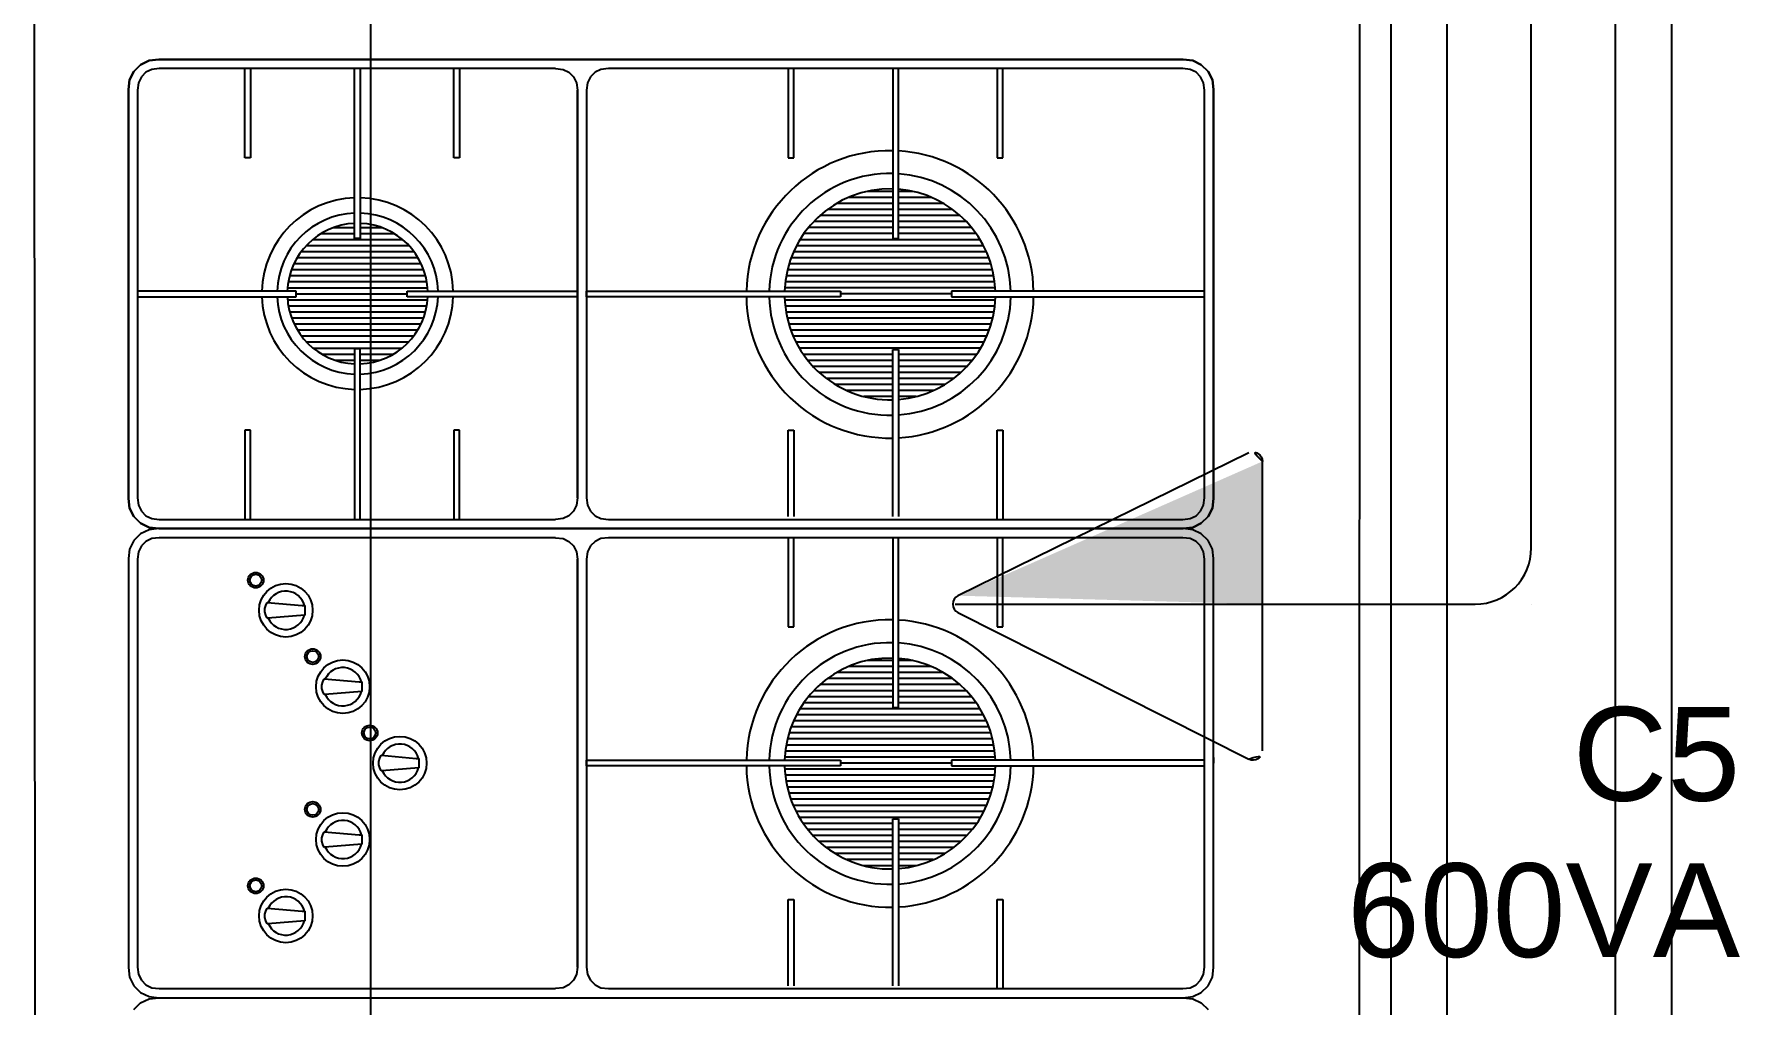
# Model space of a CAD drawing. Header units: millimetres. Extents: x 919107448 to 1838457809, y 576475876 to 1049404419.
# Drawn here: x 919229733.2 to 919229824.2, y 576496809.2 to 576496861 of the extents above; entities that cross this region are included whole.
import ezdxf

# ---------------------------------------------------------------- set-up
doc = ezdxf.new("R2010")
doc.units = ezdxf.units.MM
for name, color, linetype in [('Arquitetura', 253, 'Continuous'), ('ENE-CIRCUITOS', 2, 'Continuous'), ('ENE-ELETRO_EMBUTIDO', 4, 'Continuous'), ('ENE-TOMADAS', 3, 'Continuous')]:
    doc.layers.add(name, color=color, linetype=linetype)
doc.styles.get("Standard").update_dxf_attribs({"font": 'arial.ttf'})

# ---------------------------------------------------------------- blocks, each defined once
blk = doc.blocks.new('forno')
at = {"layer": 'Arquitetura'}
for p, q in [((919229652.68775, 576496829.17657), (919229655.05779, 576496829.17815)), ((919229654.12922, 576496829.12566, -0.029), (919229654.13275, 576496829.12208, -0.029)), ((919229654.13275, 576496829.12208, -0.029), (919229654.13494, 576496829.11755, -0.029)), ((919229654.13831, 576496829.12208, -0.029), (919229654.13612, 576496829.11755, -0.029)), ((919229654.13831, 576496829.12208, -0.029), (919229654.13612, 576496829.11755, -0.029)), ((919229654.14184, 576496829.12566, -0.029), (919229654.13831, 576496829.12208, -0.029)), ((919229654.14184, 576496829.12566, -0.029), (919229654.13831, 576496829.12208, -0.029)), ((919229654.14634, 576496829.1279, -0.029), (919229654.14184, 576496829.12566, -0.029)), ((919229654.14634, 576496829.1279, -0.029), (919229654.14184, 576496829.12566, -0.029)), ((919229654.14469, 576496829.12172, -0.029), (919229654.14228, 576496829.11927, -0.029)), ((919229654.14469, 576496829.12172, -0.029), (919229654.14228, 576496829.11927, -0.029)), ((919229654.14776, 576496829.12325, -0.029), (919229654.14469, 576496829.12172, -0.029)), ((919229654.14776, 576496829.12325, -0.029), (919229654.14469, 576496829.12172, -0.029)), ((919229654.15132, 576496829.12856, -0.029), (919229654.14634, 576496829.1279, -0.029)), ((919229654.15132, 576496829.12856, -0.029), (919229654.14634, 576496829.1279, -0.029)), ((919229654.15164, 576496829.12376, -0.029), (919229654.14776, 576496829.12325, -0.029)), ((919229654.15164, 576496829.12376, -0.029), (919229654.14776, 576496829.12325, -0.029)), ((919229654.36655, 576496829.12856, -0.029), (919229654.15132, 576496829.12856, -0.029)), ((919229654.36655, 576496829.12856, -0.029), (919229654.15132, 576496829.12856, -0.029)), ((919229654.36624, 576496829.12376, -0.029), (919229654.15164, 576496829.12376, -0.029)), ((919229654.36624, 576496829.12376, -0.029), (919229654.15164, 576496829.12376, -0.029)), ((919229654.37012, 576496829.12325, -0.029), (919229654.36624, 576496829.12376, -0.029)), ((919229654.37012, 576496829.12325, -0.029), (919229654.36624, 576496829.12376, -0.029)), ((919229654.37154, 576496829.1279, -0.029), (919229654.36655, 576496829.12856, -0.029)), ((919229654.37154, 576496829.1279, -0.029), (919229654.36655, 576496829.12856, -0.029)), ((919229654.37319, 576496829.12172, -0.029), (919229654.37012, 576496829.12325, -0.029)), ((919229654.37319, 576496829.12172, -0.029), (919229654.37012, 576496829.12325, -0.029)), ((919229654.37604, 576496829.12566, -0.029), (919229654.37154, 576496829.1279, -0.029)), ((919229654.37604, 576496829.12566, -0.029), (919229654.37154, 576496829.1279, -0.029)), ((919229654.3756, 576496829.11927, -0.029), (919229654.37319, 576496829.12172, -0.029)), ((919229654.3756, 576496829.11927, -0.029), (919229654.37319, 576496829.12172, -0.029)), ((919229654.37957, 576496829.12208, -0.029), (919229654.37604, 576496829.12566, -0.029)), ((919229654.37957, 576496829.12208, -0.029), (919229654.37604, 576496829.12566, -0.029)), ((919229654.38176, 576496829.11755, -0.029), (919229654.37957, 576496829.12208, -0.029)), ((919229654.38176, 576496829.11755, -0.029), (919229654.37957, 576496829.12208, -0.029)), ((919229654.38294, 576496829.11755, -0.029), (919229654.38513, 576496829.12208, -0.029)), ((919229654.38513, 576496829.12208, -0.029), (919229654.38294, 576496829.11755, -0.029)), ((919229654.38513, 576496829.12208, -0.029), (919229654.38866, 576496829.12566, -0.029)), ((919229654.38866, 576496829.12566, -0.029), (919229654.38513, 576496829.12208, -0.029)), ((919229654.38866, 576496829.12566, -0.029), (919229654.39316, 576496829.1279, -0.029)), ((919229654.39316, 576496829.1279, -0.029), (919229654.38866, 576496829.12566, -0.029)), ((919229654.39152, 576496829.12172, -0.029), (919229654.38911, 576496829.11927, -0.029)), ((919229654.39152, 576496829.12172, -0.029), (919229654.38911, 576496829.11927, -0.029)), ((919229654.39459, 576496829.12325, -0.029), (919229654.39152, 576496829.12172, -0.029)), ((919229654.39459, 576496829.12325, -0.029), (919229654.39152, 576496829.12172, -0.029)), ((919229654.39316, 576496829.1279, -0.029), (919229654.39815, 576496829.12856, -0.029)), ((919229654.39815, 576496829.12856, -0.029), (919229654.39316, 576496829.1279, -0.029)), ((919229654.39847, 576496829.12376, -0.029), (919229654.39459, 576496829.12325, -0.029)), ((919229654.39847, 576496829.12376, -0.029), (919229654.39459, 576496829.12325, -0.029)), ((919229654.39815, 576496829.12856, -0.029), (919229654.61338, 576496829.12856, -0.029)), ((919229654.61338, 576496829.12856, -0.029), (919229654.39815, 576496829.12856, -0.029)), ((919229654.61307, 576496829.12376, -0.029), (919229654.39847, 576496829.12376, -0.029)), ((919229654.61307, 576496829.12376, -0.029), (919229654.39847, 576496829.12376, -0.029)), ((919229654.50427, 576496829.12376, -0.022), (919229654.50427, 576496829.04032, -0.022)), ((919229654.50727, 576496829.04032, -0.022), (919229654.50727, 576496829.12376, -0.022)), ((919229654.61695, 576496829.12325, -0.029), (919229654.61307, 576496829.12376, -0.029)), ((919229654.61695, 576496829.12325, -0.029), (919229654.61307, 576496829.12376, -0.029)), ((919229654.61338, 576496829.12856, -0.029), (919229654.61837, 576496829.1279, -0.029)), ((919229654.61837, 576496829.1279, -0.029), (919229654.61338, 576496829.12856, -0.029)), ((919229654.62002, 576496829.12172, -0.029), (919229654.61695, 576496829.12325, -0.029)), ((919229654.62002, 576496829.12172, -0.029), (919229654.61695, 576496829.12325, -0.029)), ((919229654.61837, 576496829.1279, -0.029), (919229654.62287, 576496829.12566, -0.029)), ((919229654.62287, 576496829.12566, -0.029), (919229654.61837, 576496829.1279, -0.029)), ((919229654.62243, 576496829.11927, -0.029), (919229654.62002, 576496829.12172, -0.029)), ((919229654.62243, 576496829.11927, -0.029), (919229654.62002, 576496829.12172, -0.029)), ((919229654.62287, 576496829.12566, -0.029), (919229654.6264, 576496829.12208, -0.029)), ((919229654.6264, 576496829.12208, -0.029), (919229654.62287, 576496829.12566, -0.029)), ((919229654.6264, 576496829.12208, -0.029), (919229654.62859, 576496829.11755, -0.029)), ((919229654.62859, 576496829.11755, -0.029), (919229654.6264, 576496829.12208, -0.029)), ((919229654.13494, 576496829.11755, -0.029), (919229654.13552, 576496829.11256, -0.029)), ((919229654.13612, 576496829.11755, -0.029), (919229654.13552, 576496829.11256, -0.029)), ((919229654.13612, 576496829.11755, -0.029), (919229654.13552, 576496829.11256, -0.029)), ((919229654.13552, 576496829.11256, -0.029), (919229654.13552, 576496828.57336, -0.029)), ((919229654.13552, 576496829.11256, -0.029), (919229654.13552, 576496828.57336, -0.029)), ((919229654.13552, 576496829.11256, -0.029), (919229654.13552, 576496828.57336, -0.029)), ((919229654.14079, 576496829.11618, -0.029), (919229654.14033, 576496829.11228, -0.029)), ((919229654.14079, 576496829.11618, -0.029), (919229654.14033, 576496829.11228, -0.029)), ((919229654.14033, 576496829.11228, -0.029), (919229654.14033, 576496828.90369, -0.029)), ((919229654.14033, 576496829.11228, -0.029), (919229654.14033, 576496828.90369, -0.029)), ((919229654.14228, 576496829.11927, -0.029), (919229654.14079, 576496829.11618, -0.029)), ((919229654.14228, 576496829.11927, -0.029), (919229654.14079, 576496829.11618, -0.029)), ((919229654.37709, 576496829.11618, -0.029), (919229654.3756, 576496829.11927, -0.029)), ((919229654.37709, 576496829.11618, -0.029), (919229654.3756, 576496829.11927, -0.029)), ((919229654.37755, 576496829.11228, -0.029), (919229654.37709, 576496829.11618, -0.029)), ((919229654.37755, 576496829.11228, -0.029), (919229654.37709, 576496829.11618, -0.029)), ((919229654.37755, 576496828.90369, -0.029), (919229654.37755, 576496829.11228, -0.029)), ((919229654.37755, 576496828.90369, -0.029), (919229654.37755, 576496829.11228, -0.029)), ((919229654.38235, 576496829.11256, -0.029), (919229654.38176, 576496829.11755, -0.029)), ((919229654.38235, 576496829.11256, -0.029), (919229654.38176, 576496829.11755, -0.029)), ((919229654.38235, 576496829.11256, -0.029), (919229654.38294, 576496829.11755, -0.029)), ((919229654.38294, 576496829.11755, -0.029), (919229654.38235, 576496829.11256, -0.029)), ((919229654.38235, 576496828.57336, -0.029), (919229654.38235, 576496829.11256, -0.029)), ((919229654.38235, 576496828.57336, -0.029), (919229654.38235, 576496829.11256, -0.029)), ((919229654.38235, 576496829.11256, -0.029), (919229654.38235, 576496828.57336, -0.029)), ((919229654.38235, 576496828.57336, -0.029), (919229654.38235, 576496829.11256, -0.029)), ((919229654.38762, 576496829.11618, -0.029), (919229654.38715, 576496829.11228, -0.029)), ((919229654.38762, 576496829.11618, -0.029), (919229654.38715, 576496829.11228, -0.029)), ((919229654.38715, 576496829.11228, -0.029), (919229654.38715, 576496828.90369, -0.029)), ((919229654.38715, 576496829.11228, -0.029), (919229654.38715, 576496828.90369, -0.029)), ((919229654.38911, 576496829.11927, -0.029), (919229654.38762, 576496829.11618, -0.029)), ((919229654.38911, 576496829.11927, -0.029), (919229654.38762, 576496829.11618, -0.029)), ((919229654.62392, 576496829.11618, -0.029), (919229654.62243, 576496829.11927, -0.029)), ((919229654.62392, 576496829.11618, -0.029), (919229654.62243, 576496829.11927, -0.029)), ((919229654.62438, 576496829.11228, -0.029), (919229654.62392, 576496829.11618, -0.029)), ((919229654.62438, 576496829.11228, -0.029), (919229654.62392, 576496829.11618, -0.029)), ((919229654.62438, 576496828.90369, -0.029), (919229654.62438, 576496829.11228, -0.029)), ((919229654.62438, 576496828.90369, -0.029), (919229654.62438, 576496829.11228, -0.029)), ((919229654.62859, 576496829.11755, -0.029), (919229654.62918, 576496829.11256, -0.029)), ((919229654.62918, 576496829.11256, -0.029), (919229654.62859, 576496829.11755, -0.029)), ((919229654.62918, 576496829.11256, -0.029), (919229654.62918, 576496828.57336, -0.029)), ((919229654.62918, 576496828.57336, -0.029), (919229654.62918, 576496829.11256, -0.029)), ((919229654.43407, 576496829.06733), (919229654.38715, 576496829.06733)), ((919229654.43407, 576496829.06433), (919229654.43407, 576496829.06733)), ((919229654.57749, 576496829.06433), (919229654.57749, 576496829.06733)), ((919229654.57749, 576496829.06733), (919229654.62438, 576496829.06733)), ((919229654.38715, 576496829.06433), (919229654.43407, 576496829.06433)), ((919229654.62438, 576496829.06433), (919229654.57749, 576496829.06433)), ((919229654.17442, 576496829.05551, -0.01196), (919229654.17598, 576496829.05626, -0.01196)), ((919229654.17445, 576496829.05518, -0.01196), (919229654.17442, 576496829.05551, -0.01196)), ((919229654.17604, 576496829.03571, -0.01196), (919229654.17445, 576496829.05518, -0.01196)), ((919229654.17598, 576496829.05626, -0.01196), (919229654.17767, 576496829.05665, -0.01196)), ((919229654.17767, 576496829.05665, -0.01196), (919229654.1794, 576496829.05665, -0.01196)), ((919229654.1794, 576496829.05665, -0.01196), (919229654.18109, 576496829.05626, -0.01196)), ((919229654.18266, 576496829.05551, -0.01196), (919229654.18104, 576496829.03702, -0.01196)), ((919229654.18109, 576496829.05626, -0.01196), (919229654.18266, 576496829.05551, -0.01196)), ((919229654.33523, 576496829.05551, -0.01196), (919229654.33679, 576496829.05626, -0.01196)), ((919229654.33526, 576496829.05518, -0.01196), (919229654.33523, 576496829.05551, -0.01196)), ((919229654.33685, 576496829.03571, -0.01196), (919229654.33526, 576496829.05518, -0.01196)), ((919229654.33679, 576496829.05626, -0.01196), (919229654.33848, 576496829.05665, -0.01196)), ((919229654.33848, 576496829.05665, -0.01196), (919229654.34021, 576496829.05665, -0.01196)), ((919229654.34021, 576496829.05665, -0.01196), (919229654.3419, 576496829.05626, -0.01196)), ((919229654.34347, 576496829.05551, -0.01196), (919229654.34185, 576496829.03702, -0.01196)), ((919229654.3419, 576496829.05626, -0.01196), (919229654.34347, 576496829.05551, -0.01196)), ((919229654.50427, 576496829.04032, -0.022), (919229654.50727, 576496829.04032, -0.022)), ((919229654.17604, 576496829.03561, -0.01196), (919229654.17604, 576496829.03571, -0.01196)), ((919229654.18104, 576496829.03561, -0.01196), (919229654.17604, 576496829.03561, -0.01196)), ((919229654.18104, 576496829.03702, -0.01196), (919229654.18104, 576496829.03561, -0.01196)), ((919229654.33685, 576496829.03561, -0.01196), (919229654.33685, 576496829.03571, -0.01196)), ((919229654.34185, 576496829.03561, -0.01196), (919229654.33685, 576496829.03561, -0.01196)), ((919229654.34185, 576496829.03702, -0.01196), (919229654.34185, 576496829.03561, -0.01196)), ((919229654.21462, 576496829.02551, -0.01196), (919229654.21618, 576496829.02627, -0.01196)), ((919229654.21465, 576496829.02518, -0.01196), (919229654.21462, 576496829.02551, -0.01196)), ((919229654.21624, 576496829.00572, -0.01196), (919229654.21465, 576496829.02518, -0.01196)), ((919229654.21618, 576496829.02627, -0.01196), (919229654.21787, 576496829.02665, -0.01196)), ((919229654.21787, 576496829.02665, -0.01196), (919229654.2196, 576496829.02665, -0.01196)), ((919229654.2196, 576496829.02665, -0.01196), (919229654.22129, 576496829.02627, -0.01196)), ((919229654.22286, 576496829.02551, -0.01196), (919229654.22124, 576496829.00703, -0.01196)), ((919229654.22129, 576496829.02627, -0.01196), (919229654.22286, 576496829.02551, -0.01196)), ((919229654.29503, 576496829.02551, -0.01196), (919229654.29659, 576496829.02627, -0.01196)), ((919229654.29506, 576496829.02518, -0.01196), (919229654.29503, 576496829.02551, -0.01196)), ((919229654.29665, 576496829.00572, -0.01196), (919229654.29506, 576496829.02518, -0.01196)), ((919229654.29659, 576496829.02627, -0.01196), (919229654.29828, 576496829.02665, -0.01196)), ((919229654.29828, 576496829.02665, -0.01196), (919229654.30001, 576496829.02665, -0.01196)), ((919229654.30001, 576496829.02665, -0.01196), (919229654.3017, 576496829.02627, -0.01196)), ((919229654.30327, 576496829.02551, -0.01196), (919229654.30165, 576496829.00703, -0.01196)), ((919229654.3017, 576496829.02627, -0.01196), (919229654.30327, 576496829.02551, -0.01196)), ((919229654.21624, 576496829.00561, -0.01196), (919229654.21624, 576496829.00572, -0.01196)), ((919229654.22124, 576496829.00561, -0.01196), (919229654.21624, 576496829.00561, -0.01196)), ((919229654.22124, 576496829.00703, -0.01196), (919229654.22124, 576496829.00561, -0.01196)), ((919229654.29665, 576496829.00561, -0.01196), (919229654.29665, 576496829.00572, -0.01196)), ((919229654.30165, 576496829.00561, -0.01196), (919229654.29665, 576496829.00561, -0.01196)), ((919229654.30165, 576496829.00703, -0.01196), (919229654.30165, 576496829.00561, -0.01196)), ((919229654.47693, 576496829.00948, -0.011), (919229654.38755, 576496829.00948, -0.011)), ((919229654.38755, 576496829.00648, -0.011), (919229654.47693, 576496829.00648, -0.011)), ((919229654.47693, 576496829.00648, -0.011), (919229654.47693, 576496829.00948, -0.011)), ((919229654.53501, 576496829.00648, -0.011), (919229654.53501, 576496829.00948, -0.011)), ((919229654.53501, 576496829.00948, -0.011), (919229654.62438, 576496829.00948, -0.011)), ((919229654.62438, 576496829.00648, -0.011), (919229654.53501, 576496829.00648, -0.011)), ((919229654.25482, 576496828.99551, -0.01196), (919229654.25638, 576496828.99626, -0.01196)), ((919229654.25486, 576496828.99519, -0.01196), (919229654.25482, 576496828.99551, -0.01196)), ((919229654.25644, 576496828.97571, -0.01196), (919229654.25486, 576496828.99519, -0.01196)), ((919229654.25638, 576496828.99626, -0.01196), (919229654.25807, 576496828.99665, -0.01196)), ((919229654.25807, 576496828.99665, -0.01196), (919229654.2598, 576496828.99665, -0.01196)), ((919229654.2598, 576496828.99665, -0.01196), (919229654.26149, 576496828.99626, -0.01196)), ((919229654.26306, 576496828.99551, -0.01196), (919229654.26145, 576496828.97703, -0.01196)), ((919229654.26149, 576496828.99626, -0.01196), (919229654.26306, 576496828.99551, -0.01196)), ((919229654.26145, 576496828.97703, -0.01196), (919229654.26145, 576496828.97562, -0.01196)), ((919229654.50427, 576496828.98183), (919229654.50727, 576496828.98183)), ((919229654.50427, 576496828.89221), (919229654.50427, 576496828.98183)), ((919229654.50727, 576496828.98183), (919229654.50727, 576496828.89221)), ((919229654.25644, 576496828.97562, -0.01196), (919229654.25644, 576496828.97571, -0.01196)), ((919229654.26145, 576496828.97562, -0.01196), (919229654.25644, 576496828.97562, -0.01196)), ((919229654.43407, 576496828.95733), (919229654.38715, 576496828.95733)), ((919229654.38715, 576496828.95433), (919229654.43407, 576496828.95433)), ((919229654.43407, 576496828.95433), (919229654.43407, 576496828.95733)), ((919229654.57749, 576496828.95433), (919229654.57749, 576496828.95733)), ((919229654.57749, 576496828.95733), (919229654.62438, 576496828.95733)), ((919229654.62438, 576496828.95433), (919229654.57749, 576496828.95433)), ((919229654.14079, 576496828.89978, -0.029), (919229654.14033, 576496828.90369, -0.029)), ((919229654.14228, 576496828.89669, -0.029), (919229654.14079, 576496828.89978, -0.029)), ((919229654.14469, 576496828.89425, -0.029), (919229654.14228, 576496828.89669, -0.029)), ((919229654.3756, 576496828.89669, -0.029), (919229654.37319, 576496828.89425, -0.029)), ((919229654.37709, 576496828.89978, -0.029), (919229654.3756, 576496828.89669, -0.029)), ((919229654.37755, 576496828.90369, -0.029), (919229654.37709, 576496828.89978, -0.029)), ((919229654.38762, 576496828.89978, -0.029), (919229654.38715, 576496828.90369, -0.029)), ((919229654.38911, 576496828.89669, -0.029), (919229654.38762, 576496828.89978, -0.029)), ((919229654.39152, 576496828.89425, -0.029), (919229654.38911, 576496828.89669, -0.029)), ((919229654.62243, 576496828.89669, -0.029), (919229654.62002, 576496828.89425, -0.029)), ((919229654.62392, 576496828.89978, -0.029), (919229654.62243, 576496828.89669, -0.029)), ((919229654.62438, 576496828.90369, -0.029), (919229654.62392, 576496828.89978, -0.029)), ((919229654.14776, 576496828.89272, -0.029), (919229654.14469, 576496828.89425, -0.029)), ((919229654.14776, 576496828.8869, -0.029), (919229654.14469, 576496828.88537, -0.029)), ((919229654.15164, 576496828.89221, -0.029), (919229654.14776, 576496828.89272, -0.029)), ((919229654.15164, 576496828.88741, -0.029), (919229654.14776, 576496828.8869, -0.029)), ((919229654.15164, 576496828.89221, -0.029), (919229654.36624, 576496828.89221, -0.029)), ((919229654.36624, 576496828.89221, -0.029), (919229654.15164, 576496828.89221, -0.029)), ((919229654.36624, 576496828.88741, -0.029), (919229654.15164, 576496828.88741, -0.029)), ((919229654.36624, 576496828.88741, -0.029), (919229654.15164, 576496828.88741, -0.029)), ((919229654.25744, 576496828.75378), (919229654.25744, 576496828.88741)), ((919229654.25744, 576496828.88741), (919229654.26044, 576496828.88741)), ((919229654.26044, 576496828.88741), (919229654.26044, 576496828.75378)), ((919229654.37012, 576496828.89272, -0.029), (919229654.36624, 576496828.89221, -0.029)), ((919229654.37012, 576496828.8869, -0.029), (919229654.36624, 576496828.88741, -0.029)), ((919229654.37319, 576496828.89425, -0.029), (919229654.37012, 576496828.89272, -0.029)), ((919229654.37319, 576496828.88537, -0.029), (919229654.37012, 576496828.8869, -0.029)), ((919229654.39459, 576496828.89272, -0.029), (919229654.39152, 576496828.89425, -0.029)), ((919229654.39459, 576496828.8869, -0.029), (919229654.39152, 576496828.88537, -0.029)), ((919229654.39847, 576496828.89221, -0.029), (919229654.39459, 576496828.89272, -0.029)), ((919229654.39847, 576496828.88741, -0.029), (919229654.39459, 576496828.8869, -0.029)), ((919229654.39847, 576496828.89221, -0.029), (919229654.61307, 576496828.89221, -0.029)), ((919229654.61307, 576496828.89221, -0.029), (919229654.39847, 576496828.89221, -0.029)), ((919229654.61307, 576496828.88741, -0.029), (919229654.39847, 576496828.88741, -0.029)), ((919229654.61307, 576496828.88741, -0.029), (919229654.39847, 576496828.88741, -0.029)), ((919229654.50727, 576496828.89221), (919229654.50427, 576496828.89221)), ((919229654.50427, 576496828.75378), (919229654.50427, 576496828.88741)), ((919229654.50427, 576496828.88741), (919229654.50727, 576496828.88741)), ((919229654.50727, 576496828.88741), (919229654.50727, 576496828.75378)), ((919229654.61695, 576496828.89272, -0.029), (919229654.61307, 576496828.89221, -0.029)), ((919229654.61695, 576496828.8869, -0.029), (919229654.61307, 576496828.88741, -0.029)), ((919229654.62002, 576496828.89425, -0.029), (919229654.61695, 576496828.89272, -0.029)), ((919229654.62002, 576496828.88537, -0.029), (919229654.61695, 576496828.8869, -0.029)), ((919229654.14079, 576496828.87983, -0.029), (919229654.14033, 576496828.87593, -0.029)), ((919229654.14228, 576496828.88292, -0.029), (919229654.14079, 576496828.87983, -0.029)), ((919229654.14469, 576496828.88537, -0.029), (919229654.14228, 576496828.88292, -0.029)), ((919229654.3756, 576496828.88292, -0.029), (919229654.37319, 576496828.88537, -0.029)), ((919229654.37709, 576496828.87983, -0.029), (919229654.3756, 576496828.88292, -0.029)), ((919229654.37755, 576496828.87593, -0.029), (919229654.37709, 576496828.87983, -0.029)), ((919229654.38762, 576496828.87983, -0.029), (919229654.38715, 576496828.87593, -0.029)), ((919229654.38911, 576496828.88292, -0.029), (919229654.38762, 576496828.87983, -0.029)), ((919229654.39152, 576496828.88537, -0.029), (919229654.38911, 576496828.88292, -0.029)), ((919229654.62243, 576496828.88292, -0.029), (919229654.62002, 576496828.88537, -0.029)), ((919229654.62392, 576496828.87983, -0.029), (919229654.62243, 576496828.88292, -0.029)), ((919229654.62438, 576496828.87593, -0.029), (919229654.62392, 576496828.87983, -0.029)), ((919229654.14033, 576496828.87593, -0.029), (919229654.14033, 576496828.57364, -0.029)), ((919229654.14033, 576496828.87593, -0.029), (919229654.14033, 576496828.57364, -0.029)), ((919229654.37755, 576496828.57364, -0.029), (919229654.37755, 576496828.87593, -0.029)), ((919229654.37755, 576496828.57364, -0.029), (919229654.37755, 576496828.87593, -0.029)), ((919229654.38715, 576496828.87593, -0.029), (919229654.38715, 576496828.57364, -0.029)), ((919229654.38715, 576496828.87593, -0.029), (919229654.38715, 576496828.57364, -0.029)), ((919229654.62438, 576496828.57364, -0.029), (919229654.62438, 576496828.87593, -0.029)), ((919229654.62438, 576496828.57364, -0.029), (919229654.62438, 576496828.87593, -0.029)), ((919229654.14183, 576496828.78128, -0.029), (919229654.18724, 576496828.78128, -0.029)), ((919229654.18724, 576496828.78128, -0.029), (919229654.18724, 576496828.77828, -0.029)), ((919229654.37755, 576496828.78128, -0.029), (919229654.33066, 576496828.78128, -0.029)), ((919229654.33066, 576496828.78128, -0.029), (919229654.33066, 576496828.77828, -0.029)), ((919229654.38865, 576496828.78128, -0.029), (919229654.43407, 576496828.78128, -0.029)), ((919229654.43407, 576496828.78128, -0.029), (919229654.43407, 576496828.77828, -0.029)), ((919229654.62438, 576496828.78128, -0.029), (919229654.57749, 576496828.78128, -0.029)), ((919229654.57749, 576496828.78128, -0.029), (919229654.57749, 576496828.77828, -0.029)), ((919229654.18724, 576496828.77828, -0.029), (919229654.14183, 576496828.77828, -0.029)), ((919229654.33066, 576496828.77828, -0.029), (919229654.37755, 576496828.77828, -0.029)), ((919229654.43407, 576496828.77828, -0.029), (919229654.38865, 576496828.77828, -0.029)), ((919229654.57749, 576496828.77828, -0.029), (919229654.62438, 576496828.77828, -0.029)), ((919229654.26044, 576496828.75378), (919229654.25744, 576496828.75378)), ((919229654.50727, 576496828.75378), (919229654.50427, 576496828.75378)), ((919229654.14183, 576496828.72628, -0.029), (919229654.2297, 576496828.72628, -0.029)), ((919229654.2297, 576496828.72628, -0.029), (919229654.2297, 576496828.72328, -0.029)), ((919229654.37755, 576496828.72628, -0.029), (919229654.28818, 576496828.72628, -0.029)), ((919229654.28818, 576496828.72628, -0.029), (919229654.28818, 576496828.72328, -0.029)), ((919229654.38865, 576496828.72628, -0.029), (919229654.47653, 576496828.72628, -0.029)), ((919229654.47653, 576496828.72628, -0.029), (919229654.47653, 576496828.72328, -0.029)), ((919229654.62438, 576496828.72628, -0.029), (919229654.53501, 576496828.72628, -0.029)), ((919229654.53501, 576496828.72628, -0.029), (919229654.53501, 576496828.72328, -0.029)), ((919229654.2297, 576496828.72328, -0.029), (919229654.14183, 576496828.72328, -0.029)), ((919229654.28818, 576496828.72328, -0.029), (919229654.37755, 576496828.72328, -0.029)), ((919229654.47653, 576496828.72328, -0.029), (919229654.38865, 576496828.72328, -0.029)), ((919229654.53501, 576496828.72328, -0.029), (919229654.62438, 576496828.72328, -0.029)), ((919229654.26044, 576496828.69529, -0.022), (919229654.25744, 576496828.69529, -0.022)), ((919229654.25744, 576496828.69529, -0.022), (919229654.25744, 576496828.56216, -0.022)), ((919229654.26044, 576496828.56216, -0.022), (919229654.26044, 576496828.69529, -0.022)), ((919229654.50727, 576496828.69529, -0.022), (919229654.50427, 576496828.69529, -0.022)), ((919229654.50427, 576496828.69529, -0.022), (919229654.50427, 576496828.56216, -0.022)), ((919229654.50727, 576496828.56216, -0.022), (919229654.50727, 576496828.69529, -0.022)), ((919229654.14033, 576496828.67128, -0.029), (919229654.18724, 576496828.67128, -0.029)), ((919229654.18724, 576496828.67128, -0.029), (919229654.18724, 576496828.66828, -0.029)), ((919229654.37755, 576496828.67128, -0.029), (919229654.33066, 576496828.67128, -0.029)), ((919229654.33066, 576496828.67128, -0.029), (919229654.33066, 576496828.66828, -0.029)), ((919229654.38715, 576496828.67128, -0.029), (919229654.43407, 576496828.67128, -0.029)), ((919229654.43407, 576496828.67128, -0.029), (919229654.43407, 576496828.66828, -0.029)), ((919229654.62438, 576496828.67128, -0.029), (919229654.57749, 576496828.67128, -0.029)), ((919229654.57749, 576496828.67128, -0.029), (919229654.57749, 576496828.66828, -0.029)), ((919229654.18724, 576496828.66828, -0.029), (919229654.14033, 576496828.66828, -0.029)), ((919229654.33066, 576496828.66828, -0.029), (919229654.37755, 576496828.66828, -0.029)), ((919229654.43407, 576496828.66828, -0.029), (919229654.38715, 576496828.66828, -0.029)), ((919229654.57749, 576496828.66828, -0.029), (919229654.62438, 576496828.66828, -0.029)), ((919229654.13552, 576496828.57336, -0.029), (919229654.13494, 576496828.56837, -0.029)), ((919229654.13552, 576496828.57336, -0.029), (919229654.13612, 576496828.56837, -0.029)), ((919229654.13552, 576496828.57336, -0.029), (919229654.13612, 576496828.56837, -0.029)), ((919229654.14033, 576496828.57364, -0.029), (919229654.14079, 576496828.56973, -0.029)), ((919229654.14033, 576496828.57364, -0.029), (919229654.14079, 576496828.56973, -0.029)), ((919229654.37709, 576496828.56973, -0.029), (919229654.37755, 576496828.57364, -0.029)), ((919229654.37709, 576496828.56973, -0.029), (919229654.37755, 576496828.57364, -0.029)), ((919229654.38176, 576496828.56837, -0.029), (919229654.38235, 576496828.57336, -0.029)), ((919229654.38176, 576496828.56837, -0.029), (919229654.38235, 576496828.57336, -0.029)), ((919229654.38294, 576496828.56837, -0.029), (919229654.38235, 576496828.57336, -0.029)), ((919229654.38235, 576496828.57336, -0.029), (919229654.38294, 576496828.56837, -0.029)), ((919229654.38715, 576496828.57364, -0.029), (919229654.38762, 576496828.56973, -0.029)), ((919229654.38715, 576496828.57364, -0.029), (919229654.38762, 576496828.56973, -0.029)), ((919229654.62392, 576496828.56973, -0.029), (919229654.62438, 576496828.57364, -0.029)), ((919229654.62392, 576496828.56973, -0.029), (919229654.62438, 576496828.57364, -0.029)), ((919229654.62918, 576496828.57336, -0.029), (919229654.62859, 576496828.56837, -0.029)), ((919229654.62859, 576496828.56837, -0.029), (919229654.62918, 576496828.57336, -0.029)), ((919229654.13275, 576496828.56384, -0.029), (919229654.12922, 576496828.56026, -0.029)), ((919229654.13494, 576496828.56837, -0.029), (919229654.13275, 576496828.56384, -0.029)), ((919229654.13612, 576496828.56837, -0.029), (919229654.13831, 576496828.56384, -0.029)), ((919229654.13612, 576496828.56837, -0.029), (919229654.13831, 576496828.56384, -0.029)), ((919229654.13831, 576496828.56384, -0.029), (919229654.14184, 576496828.56026, -0.029)), ((919229654.13831, 576496828.56384, -0.029), (919229654.14184, 576496828.56026, -0.029)), ((919229654.14079, 576496828.56973, -0.029), (919229654.14228, 576496828.56664, -0.029)), ((919229654.14079, 576496828.56973, -0.029), (919229654.14228, 576496828.56664, -0.029)), ((919229654.14228, 576496828.56664, -0.029), (919229654.14469, 576496828.5642, -0.029)), ((919229654.14228, 576496828.56664, -0.029), (919229654.14469, 576496828.5642, -0.029)), ((919229654.14469, 576496828.5642, -0.029), (919229654.14776, 576496828.56267, -0.029)), ((919229654.14469, 576496828.5642, -0.029), (919229654.14776, 576496828.56267, -0.029)), ((919229654.37012, 576496828.56267, -0.029), (919229654.37319, 576496828.5642, -0.029)), ((919229654.37012, 576496828.56267, -0.029), (919229654.37319, 576496828.5642, -0.029)), ((919229654.37319, 576496828.5642, -0.029), (919229654.3756, 576496828.56664, -0.029)), ((919229654.37319, 576496828.5642, -0.029), (919229654.3756, 576496828.56664, -0.029)), ((919229654.3756, 576496828.56664, -0.029), (919229654.37709, 576496828.56973, -0.029)), ((919229654.3756, 576496828.56664, -0.029), (919229654.37709, 576496828.56973, -0.029)), ((919229654.37604, 576496828.56026, -0.029), (919229654.37957, 576496828.56384, -0.029)), ((919229654.37604, 576496828.56026, -0.029), (919229654.37957, 576496828.56384, -0.029)), ((919229654.37957, 576496828.56384, -0.029), (919229654.38176, 576496828.56837, -0.029)), ((919229654.37957, 576496828.56384, -0.029), (919229654.38176, 576496828.56837, -0.029)), ((919229654.38513, 576496828.56384, -0.029), (919229654.38294, 576496828.56837, -0.029)), ((919229654.38294, 576496828.56837, -0.029), (919229654.38513, 576496828.56384, -0.029)), ((919229654.38866, 576496828.56026, -0.029), (919229654.38513, 576496828.56384, -0.029)), ((919229654.38513, 576496828.56384, -0.029), (919229654.38866, 576496828.56026, -0.029)), ((919229654.38762, 576496828.56973, -0.029), (919229654.38911, 576496828.56664, -0.029)), ((919229654.38762, 576496828.56973, -0.029), (919229654.38911, 576496828.56664, -0.029)), ((919229654.38911, 576496828.56664, -0.029), (919229654.39152, 576496828.5642, -0.029)), ((919229654.38911, 576496828.56664, -0.029), (919229654.39152, 576496828.5642, -0.029)), ((919229654.39152, 576496828.5642, -0.029), (919229654.39459, 576496828.56267, -0.029)), ((919229654.39152, 576496828.5642, -0.029), (919229654.39459, 576496828.56267, -0.029)), ((919229654.61695, 576496828.56267, -0.029), (919229654.62002, 576496828.5642, -0.029)), ((919229654.61695, 576496828.56267, -0.029), (919229654.62002, 576496828.5642, -0.029)), ((919229654.62002, 576496828.5642, -0.029), (919229654.62243, 576496828.56664, -0.029)), ((919229654.62002, 576496828.5642, -0.029), (919229654.62243, 576496828.56664, -0.029)), ((919229654.62243, 576496828.56664, -0.029), (919229654.62392, 576496828.56973, -0.029)), ((919229654.62243, 576496828.56664, -0.029), (919229654.62392, 576496828.56973, -0.029)), ((919229654.6264, 576496828.56384, -0.029), (919229654.62287, 576496828.56026, -0.029)), ((919229654.62287, 576496828.56026, -0.029), (919229654.6264, 576496828.56384, -0.029)), ((919229654.62859, 576496828.56837, -0.029), (919229654.6264, 576496828.56384, -0.029)), ((919229654.6264, 576496828.56384, -0.029), (919229654.62859, 576496828.56837, -0.029)), ((919229654.14184, 576496828.56026, -0.029), (919229654.14634, 576496828.55802, -0.029)), ((919229654.14184, 576496828.56026, -0.029), (919229654.14634, 576496828.55802, -0.029)), ((919229654.14634, 576496828.55802, -0.029), (919229654.15132, 576496828.55736, -0.029)), ((919229654.14634, 576496828.55802, -0.029), (919229654.15132, 576496828.55736, -0.029)), ((919229654.14776, 576496828.56267, -0.029), (919229654.15164, 576496828.56216, -0.029)), ((919229654.14776, 576496828.56267, -0.029), (919229654.15164, 576496828.56216, -0.029)), ((919229654.15132, 576496828.55736, -0.029), (919229654.26064, 576496828.55736, -0.029)), ((919229654.15132, 576496828.55736, -0.029), (919229654.26064, 576496828.55736, -0.029)), ((919229654.15164, 576496828.56216, -0.029), (919229654.26064, 576496828.56216, -0.029)), ((919229654.15164, 576496828.56216, -0.029), (919229654.26064, 576496828.56216, -0.029)), ((919229654.26194, 576496828.55736, -0.022), (919229654.25894, 576496828.55736, -0.022)), ((919229654.26194, 576496828.55736, -0.022), (919229654.25894, 576496828.55736, -0.022)), ((919229654.26064, 576496828.56216, -0.029), (919229654.36624, 576496828.56216, -0.029)), ((919229654.26064, 576496828.56216, -0.029), (919229654.36624, 576496828.56216, -0.029)), ((919229654.26064, 576496828.55736, -0.029), (919229654.36655, 576496828.55736, -0.029)), ((919229654.26064, 576496828.55736, -0.029), (919229654.36655, 576496828.55736, -0.029)), ((919229654.36624, 576496828.56216, -0.029), (919229654.37012, 576496828.56267, -0.029)), ((919229654.36624, 576496828.56216, -0.029), (919229654.37012, 576496828.56267, -0.029)), ((919229654.36655, 576496828.55736, -0.029), (919229654.37154, 576496828.55802, -0.029)), ((919229654.36655, 576496828.55736, -0.029), (919229654.37154, 576496828.55802, -0.029)), ((919229654.37154, 576496828.55802, -0.029), (919229654.37604, 576496828.56026, -0.029)), ((919229654.37154, 576496828.55802, -0.029), (919229654.37604, 576496828.56026, -0.029)), ((919229654.39316, 576496828.55802, -0.029), (919229654.38866, 576496828.56026, -0.029)), ((919229654.38866, 576496828.56026, -0.029), (919229654.39316, 576496828.55802, -0.029)), ((919229654.39815, 576496828.55736, -0.029), (919229654.39316, 576496828.55802, -0.029)), ((919229654.39316, 576496828.55802, -0.029), (919229654.39815, 576496828.55736, -0.029)), ((919229654.39459, 576496828.56267, -0.029), (919229654.39847, 576496828.56216, -0.029)), ((919229654.39459, 576496828.56267, -0.029), (919229654.39847, 576496828.56216, -0.029)), ((919229654.50407, 576496828.55736, -0.029), (919229654.39815, 576496828.55736, -0.029)), ((919229654.39815, 576496828.55736, -0.029), (919229654.50747, 576496828.55736, -0.029)), ((919229654.39847, 576496828.56216, -0.029), (919229654.50747, 576496828.56216, -0.029)), ((919229654.39847, 576496828.56216, -0.029), (919229654.50747, 576496828.56216, -0.029)), ((919229654.50277, 576496828.55736, -0.022), (919229654.50577, 576496828.55736, -0.022)), ((919229654.61338, 576496828.55736, -0.029), (919229654.50407, 576496828.55736, -0.029)), ((919229654.50877, 576496828.55736, -0.022), (919229654.50577, 576496828.55736, -0.022)), ((919229654.50747, 576496828.56216, -0.029), (919229654.61307, 576496828.56216, -0.029)), ((919229654.50747, 576496828.56216, -0.029), (919229654.61307, 576496828.56216, -0.029)), ((919229654.50747, 576496828.55736, -0.029), (919229654.61338, 576496828.55736, -0.029)), ((919229654.61307, 576496828.56216, -0.029), (919229654.61695, 576496828.56267, -0.029)), ((919229654.61307, 576496828.56216, -0.029), (919229654.61695, 576496828.56267, -0.029)), ((919229654.61837, 576496828.55802, -0.029), (919229654.61338, 576496828.55736, -0.029)), ((919229654.61338, 576496828.55736, -0.029), (919229654.61837, 576496828.55802, -0.029)), ((919229654.62287, 576496828.56026, -0.029), (919229654.61837, 576496828.55802, -0.029)), ((919229654.61837, 576496828.55802, -0.029), (919229654.62287, 576496828.56026, -0.029)), ((919229655.05258, 576496828.4805), (919229652.6862, 576496828.48103))]:
    blk.add_line(p, q, dxfattribs=at)
at = {"layer": 'Arquitetura', "linetype": 'Continuous'}
for p, q in [((919229654.4867, 576496828.97635, -0.022), (919229654.4867, 576496829.0395, -0.022)), ((919229654.48987, 576496828.97461, -0.022), (919229654.48987, 576496829.04123, -0.022)), ((919229654.49305, 576496828.97326, -0.022), (919229654.49305, 576496829.04259, -0.022)), ((919229654.49622, 576496828.97224, -0.022), (919229654.49622, 576496829.04361, -0.022)), ((919229654.4994, 576496828.97152, -0.022), (919229654.4994, 576496829.04433, -0.022)), ((919229654.50257, 576496828.97108, -0.022), (919229654.50257, 576496829.04476, -0.022)), ((919229654.50575, 576496828.98183, -0.022), (919229654.50575, 576496829.04032, -0.022)), ((919229654.50892, 576496828.97105, -0.022), (919229654.50892, 576496829.0448, -0.022)), ((919229654.5121, 576496828.97144, -0.022), (919229654.5121, 576496829.04441, -0.022)), ((919229654.51527, 576496828.97212, -0.022), (919229654.51527, 576496829.04373, -0.022)), ((919229654.51845, 576496828.9731, -0.022), (919229654.51845, 576496829.04275, -0.022)), ((919229654.52162, 576496828.9744, -0.022), (919229654.52162, 576496829.04145, -0.022)), ((919229654.5248, 576496828.97608, -0.022), (919229654.5248, 576496829.03977, -0.022)), ((919229654.47717, 576496828.9847, -0.022), (919229654.47717, 576496829.03115, -0.022)), ((919229654.48035, 576496828.98124, -0.022), (919229654.48035, 576496829.03461, -0.022)), ((919229654.48352, 576496828.97852, -0.022), (919229654.48352, 576496829.03733, -0.022)), ((919229654.52797, 576496828.97818, -0.022), (919229654.52797, 576496829.03767, -0.022)), ((919229654.53115, 576496828.98082, -0.022), (919229654.53115, 576496829.03503, -0.022)), ((919229654.53432, 576496828.98416, -0.022), (919229654.53432, 576496829.03169, -0.022)), ((919229654.474, 576496829.00948, -0.022), (919229654.474, 576496829.02653, -0.022)), ((919229654.5375, 576496829.00948, -0.022), (919229654.5375, 576496829.02728, -0.022)), ((919229654.47082, 576496829.00948, -0.022), (919229654.47082, 576496829.01947, -0.022)), ((919229654.54067, 576496829.00948, -0.022), (919229654.54067, 576496829.02075, -0.022)), ((919229654.47082, 576496828.99638, -0.022), (919229654.47082, 576496829.00648, -0.022)), ((919229654.474, 576496828.98931, -0.022), (919229654.474, 576496829.00648, -0.022)), ((919229654.5375, 576496828.98856, -0.022), (919229654.5375, 576496829.00648, -0.022)), ((919229654.54067, 576496828.9951, -0.022), (919229654.54067, 576496829.00648, -0.022)), ((919229654.23989, 576496828.6755, -0.051), (919229654.23989, 576496828.77989, -0.051)), ((919229654.24306, 576496828.67446, -0.051), (919229654.24306, 576496828.78093, -0.051)), ((919229654.24624, 576496828.67363, -0.051), (919229654.24624, 576496828.78176, -0.051)), ((919229654.24942, 576496828.67299, -0.051), (919229654.24942, 576496828.7824, -0.051)), ((919229654.25259, 576496828.67254, -0.051), (919229654.25259, 576496828.78285, -0.051)), ((919229654.25576, 576496828.67228, -0.051), (919229654.25576, 576496828.78311, -0.051)), ((919229654.26212, 576496828.6723, -0.051), (919229654.26212, 576496828.78308, -0.051)), ((919229654.26529, 576496828.67259, -0.051), (919229654.26529, 576496828.7828, -0.051)), ((919229654.26847, 576496828.67306, -0.051), (919229654.26847, 576496828.78233, -0.051)), ((919229654.27164, 576496828.67372, -0.051), (919229654.27164, 576496828.78167, -0.051)), ((919229654.27481, 576496828.67458, -0.051), (919229654.27481, 576496828.78081, -0.051)), ((919229654.27799, 576496828.67565, -0.051), (919229654.27799, 576496828.77974, -0.051)), ((919229654.48672, 576496828.6755, -0.051), (919229654.48672, 576496828.77989, -0.051)), ((919229654.48989, 576496828.67446, -0.051), (919229654.48989, 576496828.78093, -0.051)), ((919229654.49307, 576496828.67363, -0.051), (919229654.49307, 576496828.78176, -0.051)), ((919229654.49624, 576496828.67299, -0.051), (919229654.49624, 576496828.7824, -0.051)), ((919229654.49942, 576496828.67254, -0.051), (919229654.49942, 576496828.78285, -0.051)), ((919229654.50259, 576496828.67228, -0.051), (919229654.50259, 576496828.78311, -0.051)), ((919229654.50894, 576496828.6723, -0.051), (919229654.50894, 576496828.78308, -0.051)), ((919229654.51212, 576496828.67259, -0.051), (919229654.51212, 576496828.7828, -0.051)), ((919229654.51529, 576496828.67306, -0.051), (919229654.51529, 576496828.78233, -0.051)), ((919229654.51847, 576496828.67372, -0.051), (919229654.51847, 576496828.78167, -0.051)), ((919229654.52164, 576496828.67458, -0.051), (919229654.52164, 576496828.78081, -0.051)), ((919229654.52482, 576496828.67565, -0.051), (919229654.52482, 576496828.77974, -0.051)), ((919229654.22401, 576496828.72628, -0.051), (919229654.22401, 576496828.77098, -0.051)), ((919229654.22719, 576496828.72628, -0.051), (919229654.22719, 576496828.77335, -0.051)), ((919229654.23037, 576496828.68, -0.051), (919229654.23037, 576496828.77538, -0.051)), ((919229654.23354, 576496828.67825, -0.051), (919229654.23354, 576496828.77714, -0.051)), ((919229654.23671, 576496828.67676, -0.051), (919229654.23671, 576496828.77863, -0.051)), ((919229654.28117, 576496828.67693, -0.051), (919229654.28117, 576496828.77845, -0.051)), ((919229654.28434, 576496828.67846, -0.051), (919229654.28434, 576496828.77693, -0.051)), ((919229654.28752, 576496828.68024, -0.051), (919229654.28752, 576496828.77514, -0.051)), ((919229654.29069, 576496828.72628, -0.051), (919229654.29069, 576496828.77307, -0.051)), ((919229654.29386, 576496828.72628, -0.051), (919229654.29386, 576496828.77066, -0.051)), ((919229654.47084, 576496828.72628, -0.051), (919229654.47084, 576496828.77098, -0.051)), ((919229654.47402, 576496828.72628, -0.051), (919229654.47402, 576496828.77335, -0.051)), ((919229654.47719, 576496828.68, -0.051), (919229654.47719, 576496828.77538, -0.051)), ((919229654.48037, 576496828.67825, -0.051), (919229654.48037, 576496828.77714, -0.051)), ((919229654.48354, 576496828.67676, -0.051), (919229654.48354, 576496828.77863, -0.051)), ((919229654.52799, 576496828.67693, -0.051), (919229654.52799, 576496828.77845, -0.051)), ((919229654.53117, 576496828.67846, -0.051), (919229654.53117, 576496828.77693, -0.051)), ((919229654.53434, 576496828.68024, -0.051), (919229654.53434, 576496828.77514, -0.051)), ((919229654.53752, 576496828.72628, -0.051), (919229654.53752, 576496828.77307, -0.051)), ((919229654.54069, 576496828.72628, -0.051), (919229654.54069, 576496828.77066, -0.051)), ((919229654.21449, 576496828.72628, -0.051), (919229654.21449, 576496828.76118, -0.051)), ((919229654.21766, 576496828.72628, -0.051), (919229654.21766, 576496828.76501, -0.051)), ((919229654.22084, 576496828.72628, -0.051), (919229654.22084, 576496828.76823, -0.051)), ((919229654.29704, 576496828.72628, -0.051), (919229654.29704, 576496828.76785, -0.051)), ((919229654.30022, 576496828.72628, -0.051), (919229654.30022, 576496828.76456, -0.051)), ((919229654.46132, 576496828.72628, -0.051), (919229654.46132, 576496828.76118, -0.051)), ((919229654.46449, 576496828.72628, -0.051), (919229654.46449, 576496828.76501, -0.051)), ((919229654.46767, 576496828.72628, -0.051), (919229654.46767, 576496828.76823, -0.051)), ((919229654.54387, 576496828.72628, -0.051), (919229654.54387, 576496828.76785, -0.051)), ((919229654.54704, 576496828.72628, -0.051), (919229654.54704, 576496828.76456, -0.051)), ((919229654.21132, 576496828.72628, -0.051), (919229654.21132, 576496828.75651, -0.051)), ((919229654.25894, 576496828.69529, -0.051), (919229654.25894, 576496828.75378, -0.051)), ((919229654.30339, 576496828.72628, -0.051), (919229654.30339, 576496828.76065, -0.051)), ((919229654.30657, 576496828.72628, -0.051), (919229654.30657, 576496828.75584, -0.051)), ((919229654.45814, 576496828.72628, -0.051), (919229654.45814, 576496828.75651, -0.051)), ((919229654.50577, 576496828.69529, -0.051), (919229654.50577, 576496828.75378, -0.051)), ((919229654.55022, 576496828.72628, -0.051), (919229654.55022, 576496828.76065, -0.051)), ((919229654.55339, 576496828.72628, -0.051), (919229654.55339, 576496828.75584, -0.051)), ((919229654.20814, 576496828.72628, -0.051), (919229654.20814, 576496828.75048, -0.051)), ((919229654.30974, 576496828.72628, -0.051), (919229654.30974, 576496828.74957, -0.051)), ((919229654.45497, 576496828.72628, -0.051), (919229654.45497, 576496828.75048, -0.051)), ((919229654.55657, 576496828.72628, -0.051), (919229654.55657, 576496828.74957, -0.051)), ((919229654.20496, 576496828.72628, -0.051), (919229654.20496, 576496828.7414, -0.051)), ((919229654.31291, 576496828.72628, -0.051), (919229654.31291, 576496828.73972, -0.051)), ((919229654.45179, 576496828.72628, -0.051), (919229654.45179, 576496828.7414, -0.051)), ((919229654.55974, 576496828.72628, -0.051), (919229654.55974, 576496828.73972, -0.051)), ((919229654.20496, 576496828.71399, -0.051), (919229654.20496, 576496828.72328, -0.051)), ((919229654.20814, 576496828.70491, -0.051), (919229654.20814, 576496828.72328, -0.051)), ((919229654.21132, 576496828.69888, -0.051), (919229654.21132, 576496828.72328, -0.051)), ((919229654.21449, 576496828.69421, -0.051), (919229654.21449, 576496828.72328, -0.051)), ((919229654.21766, 576496828.69038, -0.051), (919229654.21766, 576496828.72328, -0.051)), ((919229654.22084, 576496828.68716, -0.051), (919229654.22084, 576496828.72328, -0.051)), ((919229654.22401, 576496828.68441, -0.051), (919229654.22401, 576496828.72328, -0.051)), ((919229654.22719, 576496828.68204, -0.051), (919229654.22719, 576496828.72328, -0.051)), ((919229654.29069, 576496828.68232, -0.051), (919229654.29069, 576496828.72328, -0.051)), ((919229654.29386, 576496828.68473, -0.051), (919229654.29386, 576496828.72328, -0.051)), ((919229654.29704, 576496828.68754, -0.051), (919229654.29704, 576496828.72328, -0.051)), ((919229654.30022, 576496828.69082, -0.051), (919229654.30022, 576496828.72328, -0.051)), ((919229654.30339, 576496828.69474, -0.051), (919229654.30339, 576496828.72328, -0.051)), ((919229654.30657, 576496828.69955, -0.051), (919229654.30657, 576496828.72328, -0.051)), ((919229654.30974, 576496828.70582, -0.051), (919229654.30974, 576496828.72328, -0.051)), ((919229654.31291, 576496828.71567, -0.051), (919229654.31291, 576496828.72328, -0.051)), ((919229654.45179, 576496828.71399, -0.051), (919229654.45179, 576496828.72328, -0.051)), ((919229654.45497, 576496828.70491, -0.051), (919229654.45497, 576496828.72328, -0.051)), ((919229654.45814, 576496828.69888, -0.051), (919229654.45814, 576496828.72328, -0.051)), ((919229654.46132, 576496828.69421, -0.051), (919229654.46132, 576496828.72328, -0.051)), ((919229654.46449, 576496828.69038, -0.051), (919229654.46449, 576496828.72328, -0.051)), ((919229654.46767, 576496828.68716, -0.051), (919229654.46767, 576496828.72328, -0.051)), ((919229654.47084, 576496828.68441, -0.051), (919229654.47084, 576496828.72328, -0.051)), ((919229654.47402, 576496828.68204, -0.051), (919229654.47402, 576496828.72328, -0.051)), ((919229654.53752, 576496828.68232, -0.051), (919229654.53752, 576496828.72328, -0.051)), ((919229654.54069, 576496828.68473, -0.051), (919229654.54069, 576496828.72328, -0.051)), ((919229654.54387, 576496828.68754, -0.051), (919229654.54387, 576496828.72328, -0.051)), ((919229654.54704, 576496828.69082, -0.051), (919229654.54704, 576496828.72328, -0.051)), ((919229654.55022, 576496828.69474, -0.051), (919229654.55022, 576496828.72328, -0.051)), ((919229654.55339, 576496828.69955, -0.051), (919229654.55339, 576496828.72328, -0.051)), ((919229654.55657, 576496828.70582, -0.051), (919229654.55657, 576496828.72328, -0.051)), ((919229654.55974, 576496828.71567, -0.051), (919229654.55974, 576496828.72328, -0.051))]:
    blk.add_line(p, q, dxfattribs=at)
at = {"layer": 'Arquitetura'}
for centre, radius in [((919229654.17853, 576496829.04566, -0.01797), 0.01408), ((919229654.19438, 576496829.06151, -0.01797), 0.00408), ((919229654.19438, 576496829.06151, -0.01797), 0.00308), ((919229654.33935, 576496829.04566, -0.01797), 0.01408), ((919229654.3552, 576496829.06151, -0.01797), 0.00408), ((919229654.3552, 576496829.06151, -0.01797), 0.00308), ((919229654.23459, 576496829.03151, -0.01797), 0.00408), ((919229654.23459, 576496829.03151, -0.01797), 0.00308), ((919229654.31499, 576496829.03151, -0.01797), 0.00408), ((919229654.31499, 576496829.03151, -0.01797), 0.00308), ((919229654.21874, 576496829.01566, -0.01797), 0.01408), ((919229654.29914, 576496829.01566, -0.01797), 0.01408), ((919229654.27479, 576496829.00151, -0.01797), 0.00408), ((919229654.27479, 576496829.00151, -0.01797), 0.00308), ((919229654.25894, 576496828.98566, -0.01797), 0.01408)]:
    blk.add_circle(centre, radius, dxfattribs=at)
for centre, radius, start, end in [((919229654.50597, 576496829.00792, -0.0394), 0.05041, 91.93258, 178.22658), ((919229654.50597, 576496829.00792, -0.0394), 0.05041, 1.77342, 88.52226), ((919229654.17853, 576496829.04566, -0.01797), 0.01008, 113.74583, 255.59147), ((919229654.17853, 576496829.04566, -0.01797), 0.01008, 284.38231, 66.19835), ((919229654.33935, 576496829.04566, -0.01797), 0.01008, 113.74583, 255.59147), ((919229654.33935, 576496829.04566, -0.01797), 0.01008, 284.40853, 66.25417), ((919229654.50597, 576496829.00792, -0.02932), 0.04239, 92.29839, 177.89091), ((919229654.50597, 576496829.00792, -0.02932), 0.04239, 2.10909, 88.2426), ((919229654.50597, 576496829.00792, -0.01189), 0.037, 92.63376, 177.58321), ((919229654.50597, 576496829.00792, -0.01189), 0.037, 2.41679, 87.98624), ((919229654.21874, 576496829.01566, -0.01797), 0.01008, 113.74583, 255.59147), ((919229654.21874, 576496829.01566, -0.01797), 0.01008, 284.40853, 66.25417), ((919229654.29914, 576496829.01566, -0.01797), 0.01008, 113.74583, 255.59147), ((919229654.29914, 576496829.01566, -0.01797), 0.01008, 284.40853, 66.25417), ((919229654.50597, 576496829.00792, -0.0394), 0.05041, 181.63687, 268.06742), ((919229654.50597, 576496829.00792, -0.02932), 0.04239, 181.94666, 267.70161), ((919229654.50597, 576496829.00792, -0.01189), 0.037, 182.23065, 267.36624), ((919229654.50597, 576496829.00792, -0.0394), 0.05041, 271.47774, 358.36313), ((919229654.50597, 576496829.00792, -0.02932), 0.04239, 271.7574, 358.05334), ((919229654.50597, 576496829.00792, -0.01189), 0.037, 272.01376, 357.76935), ((919229654.25894, 576496828.98566, -0.01797), 0.01008, 113.74583, 255.59147), ((919229654.25894, 576496828.98566, -0.01797), 0.01008, 284.40853, 66.25417), ((919229654.25874, 576496828.72769, -0.07344), 0.07562, 90.9851, 181.06846), ((919229654.25874, 576496828.72769, -0.07344), 0.07562, 358.93154, 88.71175), ((919229654.50557, 576496828.72769, -0.07344), 0.07562, 90.9851, 181.06846), ((919229654.50557, 576496828.72769, -0.07344), 0.07562, 358.93154, 88.71175), ((919229654.25874, 576496828.72769, -0.05832), 0.06359, 91.1715, 181.27064), ((919229654.25874, 576496828.72769, -0.05832), 0.06359, 358.72936, 88.46796), ((919229654.50557, 576496828.72769, -0.05832), 0.06359, 91.1715, 181.27064), ((919229654.50557, 576496828.72769, -0.05832), 0.06359, 358.72936, 88.46796), ((919229654.25874, 576496828.72769, -0.03217), 0.05549, 91.34235, 181.45596), ((919229654.25874, 576496828.72769, -0.03217), 0.05549, 358.54404, 88.2445), ((919229654.50557, 576496828.72769, -0.03217), 0.05549, 91.34235, 181.45596), ((919229654.50557, 576496828.72769, -0.03217), 0.05549, 358.54404, 88.2445), ((919229654.25874, 576496828.72769, -0.07344), 0.07562, 183.34349, 269.0149), ((919229654.25874, 576496828.72769, -0.05832), 0.06359, 183.977, 268.8285), ((919229654.25874, 576496828.72769, -0.03217), 0.05549, 184.55806, 268.65765), ((919229654.25874, 576496828.72769, -0.07344), 0.07562, 271.28825, 356.65651), ((919229654.25874, 576496828.72769, -0.05832), 0.06359, 271.53204, 356.023), ((919229654.25874, 576496828.72769, -0.03217), 0.05549, 271.7555, 355.44194), ((919229654.50557, 576496828.72769, -0.07344), 0.07562, 183.34349, 269.0149), ((919229654.50557, 576496828.72769, -0.05832), 0.06359, 183.977, 268.8285), ((919229654.50557, 576496828.72769, -0.03217), 0.05549, 184.55806, 268.65765), ((919229654.50557, 576496828.72769, -0.07344), 0.07562, 271.28825, 356.65651), ((919229654.50557, 576496828.72769, -0.05832), 0.06359, 271.53204, 356.023), ((919229654.50557, 576496828.72769, -0.03217), 0.05549, 271.7555, 355.44194)]:
    blk.add_arc(centre, radius, start, end, dxfattribs=at)
blk = doc.blocks.new('*U102')
at = {"layer": 'ENE-TOMADAS'}
h = blk.add_hatch(color=256, dxfattribs=at)
h.dxf.hatch_style = 1
h.paths.add_polyline_path([(2278.40156, 1294.49791), (2278.47717, 1294.49791, 0.555066), (2278.48166, 1294.50511), (2278.40605, 1294.65924, 0.286119), (2278.40156, 1294.66204)])
for p, q in [((2278.39709, 1294.65929), (2278.31942, 1294.50516)), ((2278.40156, 1294.66066), (2278.40156, 1294.49653)), ((2278.48166, 1294.50511), (2278.40605, 1294.65924)), ((2278.32389, 1294.49791), (2278.47717, 1294.49791)), ((2278.40156, 1294.49653), (2278.40156, 1294.44653))]:
    blk.add_line(p, q, dxfattribs=at)
for centre, start, end in [((2278.40156, 1294.65704), 26.13269, 153.25441), ((2278.32389, 1294.50291), 153.25441, 270), ((2278.47717, 1294.50291), 270, 26.13269)]:
    blk.add_arc(centre, 0.005, start, end, dxfattribs=at)

msp = doc.modelspace()

# ---------------------------------------------------------------- linework, layer by layer
at = {"layer": 'Arquitetura'}
msp.add_lwpolyline([(919229747.074, 576497282.075), (919229780.574, 576497282.075), (919229780.574, 576497257.075), (919229805.574, 576497257.075), (919229805.574, 576496582.075), (919229734.574, 576496582.075), (919229734.574, 576496567.075), (919229820.574, 576496567.075), (919229820.574, 576497662.075), (919229805.574, 576497662.075), (919229795.574, 576497662.075), (919229795.574, 576497647.075), (919229805.574, 576497647.075), (919229805.574, 576497297.075), (919229747.074, 576497297.075), (919229747.074, 576497282.075)], dxfattribs=at)
msp.add_lwpolyline([(919229750.074, 576497285.075), (919229783.574, 576497285.075), (919229783.574, 576497260.075), (919229808.574, 576497260.075), (919229808.574, 576496579.075), (919229737.574, 576496579.075), (919229737.574, 576496570.075), (919229817.574, 576496570.075), (919229817.574, 576497659.075), (919229805.574, 576497659.075), (919229798.574, 576497659.075), (919229798.574, 576497650.075), (919229808.574, 576497650.075), (919229808.574, 576497294.075), (919229750.074, 576497294.075), (919229750.074, 576497285.075)], close=True, dxfattribs=at)
at = {"layer": 'ENE-ELETRO_EMBUTIDO'}
for p, q in [((919229813.074, 576496833.573), (919229813.074, 576496886.651)), ((919229751.149, 576496881.141), (919229751.149, 576496767.519)), ((919229803.904, 576496830.573), (919229810.074, 576496830.573)), ((919229813.074, 576496830.573), (919229813.074, 576496830.573))]:
    msp.add_line(p, q, dxfattribs=at)
msp.add_arc((919229810.074, 576496833.573), 3, 270, 0, dxfattribs=at)

# ---------------------------------------------------------------- block references
at = {"color": 4, "xscale": 100.6736407914391, "yscale": 100.6736407914391, "zscale": 100.6736407914391, "rotation": 89.99999696928306}
msp.add_blockref('*U102', (919360120.537, 576267455.586), dxfattribs=at)
at = {"layer": 'Arquitetura', "xscale": 101.3607343189144, "yscale": 101.3607343189144, "zscale": 101.3607343189144, "rotation": 90}
msp.add_blockref('forno', (59353371671.229, -92597295941.312), dxfattribs=at)

# ---------------------------------------------------------------- texts
at = {"layer": 'ENE-CIRCUITOS', "insert": (919229824.217, 576496818.386, -2.939), "char_height": 5, "attachment_point": 6, "rotation": 360}
msp.add_mtext_dynamic_manual_height_columns('C5\\P600VA', width=44.52761, gutter_width=48.734, heights=[0], dxfattribs=at)

doc.saveas('drawing.dxf')
